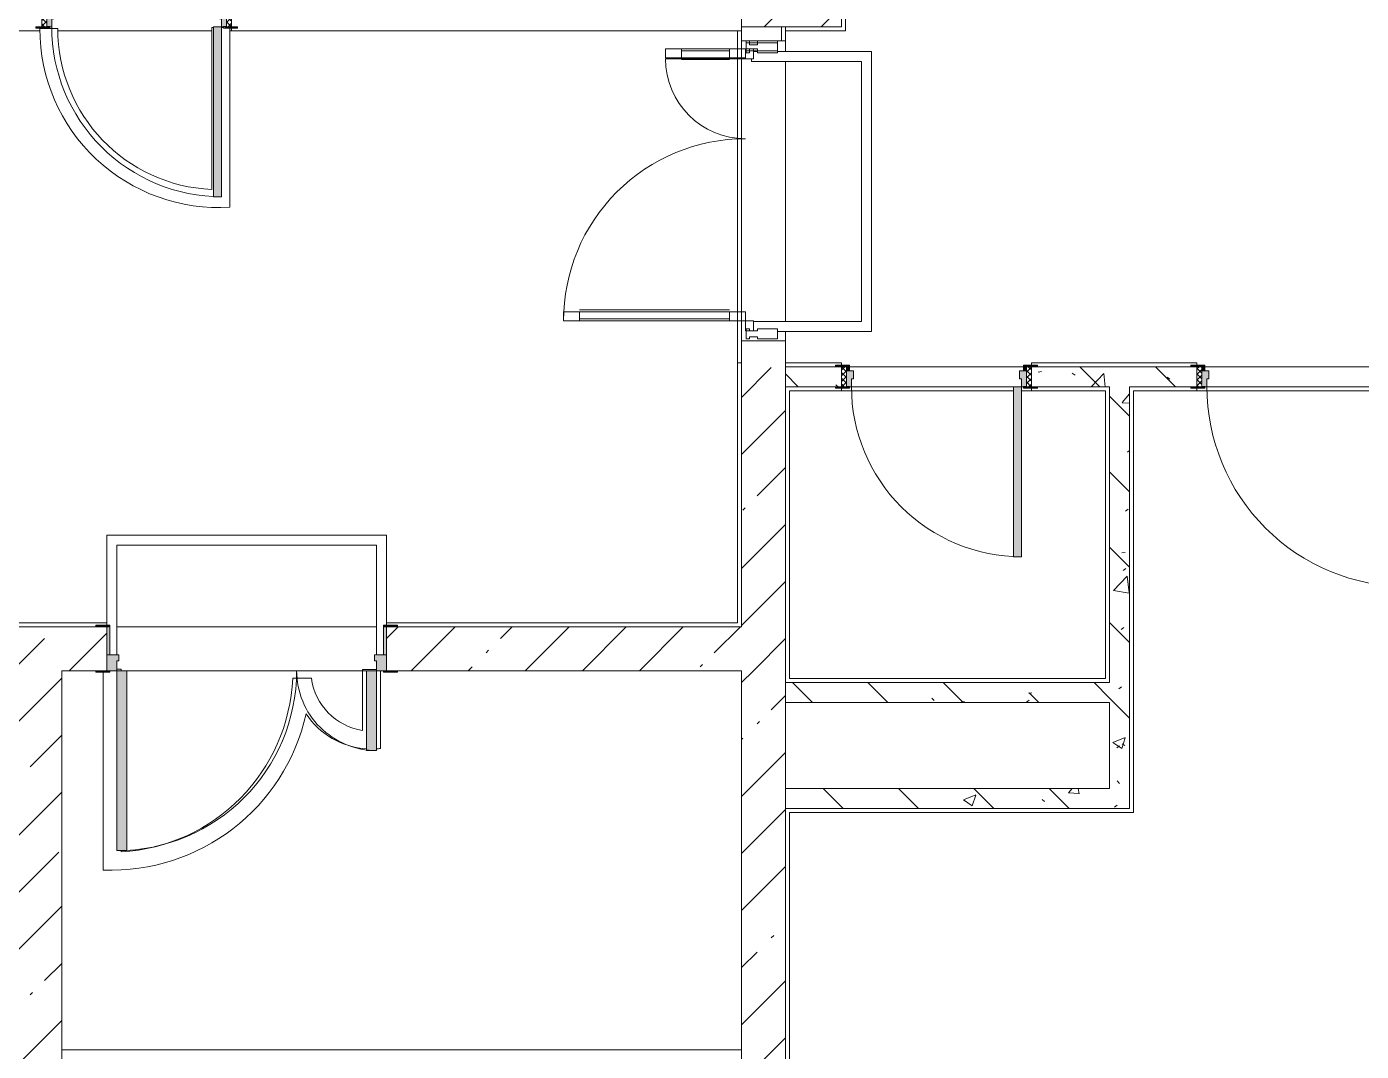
# Model space of a CAD drawing. Header units: millimetres. Extents: x -4005 to 195566, y -8553 to 29000.
# Drawn here: x 132598 to 139273, y 5777 to 10900 of the extents above; entities that cross this region are included whole.
import ezdxf

# ---------------------------------------------------------------- set-up
doc = ezdxf.new("R2010")
doc.units = ezdxf.units.MM
for name, color, linetype, lineweight, true_color in [('A-DETL-GENF-9', 7, 'Continuous', 5, 0xaaaaaa), ('A-DOOR-2', 7, 'Continuous', 5, 0xaaaaaa), ('A-DOOR-3', 7, 'Continuous', 5, 0xe2e2e2), ('A-DOOR-FRAM-2', 7, 'Continuous', 5, 0xe2e2e2), ('A-DOOR-FRAM-3', 7, 'Continuous', 5, 0xaaaaaa), ('A-FLOR-2', 7, 'Continuous', 5, 0xaaaaaa), ('I-WALL-8', 7, 'Continuous', 5, 0x787878)]:
    doc.layers.add(name, color=color, linetype=linetype, lineweight=lineweight, true_color=true_color)
for name, color, linetype, lineweight in [('A-GLAZ-CWMG-2', 7, 'Continuous', 5), ('A-WALL', 7, 'Continuous', 9), ('I-WALL-6', 7, 'Continuous', 5), ('S-COLS-3', 7, 'Continuous', 5), ('S-STRS-MBND-3', 7, 'Continuous', 5)]:
    doc.layers.add(name, color=color, linetype=linetype, lineweight=lineweight)
pattern_1 = [(45, (60693.44, 0), (-285.1231, 285.1231), []), (45, (60978.57, 0), (-285.1231, 285.1231), [504.031, -100.806, 16.764, -84.042])]
pattern_2 = [(135, (60693.44, 0), (-377.1708, -377.1708), [533.4, -88.9, 17.78, -88.9]), (135, (60693.44, 376.94), (-377.1708, -377.1708), []), (50, (60693.44, 0), (637.6445, -55.7866), [66.675, -733.425]), (355, (60693.44, 0), (-123.3494, 668.699), [53.34, -586.74]), (100.451, (60746.6, -4.65), (514.299, 612.908), [56.665, -623.315]), (46.184, (60693.44, 177.8), (948.7764, -147.15), [100.012, -1100.137]), (96.636, (60772.5, 165.5), (830.909, 865.997), [84.998, -934.973]), (351.184, (60693.4, 177.8), (830.918, 865.988), [80.01, -880.11]), (21, (60782.34, 133.35), (530.6506, -357.9283), [66.675, -733.425]), (326, (60782.34, 133.35), (216.308, 644.6585), [53.34, -586.74]), (71.451, (60826.57, 103.5), (746.9596, 286.7243), [56.665, -623.315]), (37.5, (60693.44, 0), (10.81053, 295.9426), [16.764, -562.864, 16.764, -578.866, -588.962]), (37.5, (60693.44, 0), (10.81053, 295.9426), [-1175.258, 16.764, -572.198]), (7.5, (60693.44, 0), (233.8692, 350.6318), [16.764, -322.834, 16.764, -549.529, -224.472]), (7.5, (60693.44, 0), (233.8692, 350.6318), [-905.891, 16.764, -207.708]), (327.5, (60495.2, 0), (474.5678, -20.0513), [16.764, -205.486, 16.764, -676.656, -920.115]), (327.5, (60495.2, 0), (474.5678, -20.0513), [-915.67, 16.764, -903.351]), (317.5, (60406.3, 0), (518.4522, 88.9934), [16.764, -272.161, 16.764, -443.738, -653.415]), (317.5, (60406.3, 0), (518.4522, 88.9934), [-749.427, 16.764, -636.651])]

# ---------------------------------------------------------------- blocks, each defined once
blk = doc.blocks.new('BSC_Колонна _Прямоугольная - 650х500-23287315-1_4_1_птичка')
at = {"layer": 'S-COLS-3'}
h = blk.add_hatch(dxfattribs=at)
h.set_pattern_fill('FP_201', color=256, style=0, pattern_type=2)
h.set_pattern_definition([(135, (11225, -75730), (-285.1231, -285.1231), []), (135, (11225, -75444.88), (-285.1231, -285.1231), [504.031, -100.806, 16.764, -84.042])])
h.paths.add_polyline_path([(325, -30), (325, 250), (-325, 250), (-325, -250), (325, -250), (325, -104.3)])
for p, q in [((325, 250), (-325, 250)), ((-325, 250), (-325, -250)), ((325, -250), (325, 250)), ((-325, -250), (325, -250))]:
    blk.add_line(p, q, dxfattribs=at)
blk = doc.blocks.new('110_Дверь_СКБ_1Ст_Внутренняя1 - Д-7_п__950x2100h_Туалет-32105350-1_4_1_птичка')
at = {"layer": 'A-DOOR-2'}
h = blk.add_hatch(dxfattribs=at)
h.set_pattern_fill('FP_186', color=256, style=0, pattern_type=2)
h.set_pattern_definition([(135, (1826.41, 114.685), (-14.14214, -14.14214), []), (225, (1826.41, 114.685), (14.14214, -14.14214), [])])
h.paths.add_polyline_path([(463.3, -50), (487.5, -50), (487.5, 50), (462.5, 50), (462.5, -50)])
at = {"layer": 'A-DOOR-3'}
h = blk.add_hatch(color=256, dxfattribs=at)
h.paths.add_polyline_path([(451.3, -30), (462.5, -30), (462.5, 50), (437.5, 50), (437.5, 10), (427.5, 10), (427.5, -30), (437.5, -30)])
h.paths.add_polyline_path([(-437.5, -30), (-402.5, -30), (-402.5, 10), (-412.5, 10), (-412.5, 50), (-437.5, 50)])
at = {"layer": 'A-DOOR-FRAM-2'}
for points in [[(-372.5, 50), (-372.5, 900), (-412.5, 900), (-412.5, 50)], [(-437.5, 50), (-422.5, 50), (-422.5, 58), (-492.5, 58), (-492.5, 50), (-462.5, 50)], [(517.5, 50), (517.5, 58), (447.5, 58), (447.5, 50), (492.2, 50)], [(-492.5, -58), (-422.5, -58), (-422.5, -50), (-492.5, -50)], [(-437.5, -50), (-422.5, -50), (-422.5, -30), (-437.5, -30)], [(462.5, -50), (462.5, -30), (447.5, -30), (447.5, -50)], [(488.6, -58), (517.5, -58), (517.5, -50), (447.5, -50), (447.5, -58), (487.5, -58)]]:
    blk.add_hatch(color=256, dxfattribs=at).paths.add_polyline_path(points)
at = {"layer": 'A-DOOR-FRAM-3'}
h = blk.add_hatch(dxfattribs=at)
h.set_pattern_fill('FP_187', color=256, style=0, pattern_type=2)
h.set_pattern_definition([(45, (-296.384, 114.685), (-14.1421, 14.1421), []), (135, (-296.384, 114.685), (-14.1421, -14.1421), [])])
h.paths.add_polyline_path([(-437.5, -50), (-437.5, 50), (-462.5, 50), (-462.5, -50)])
at = {"layer": 'A-DOOR-2'}
for p, q in [((-412.5, 900), (-412.5, 50)), ((-372.5, 900), (-412.5, 900)), ((-372.5, 50), (-372.5, 900)), ((-412.5, 50), (-372.5, 50))]:
    blk.add_line(p, q, dxfattribs=at)
blk.add_arc((-412.5, 50), 850, 360, 90, dxfattribs=at)
at = {"layer": 'A-DOOR-FRAM-3'}
for p, q in [((-422.5, 58), (-492.5, 58)), ((-492.5, 58), (-492.5, 50)), ((-492.5, 50), (-422.5, 50)), ((-437.5, 50), (-462.5, 50)), ((-462.5, 50), (-462.5, -50)), ((-412.5, 50), (-437.5, 50)), ((-437.5, 50), (-437.5, -30)), ((-437.5, -50), (-437.5, 50)), ((-422.5, 50), (-437.5, 50)), ((-437.5, 50), (-437.5, 49)), ((-437.5, 49), (-422.5, 49)), ((-422.5, 50), (-422.5, 58)), ((-422.5, 49), (-422.5, 50)), ((-412.5, 10), (-412.5, 50)), ((-402.5, 10), (-412.5, 10)), ((-402.5, -30), (-402.5, 10)), ((437.5, 10), (427.5, 10)), ((427.5, 10), (427.5, -30)), ((437.5, 50), (437.5, 10)), ((462.5, 50), (437.5, 50)), ((517.5, 58), (447.5, 58)), ((447.5, 58), (447.5, 50)), ((462.5, 50), (447.5, 50)), ((447.5, 50), (447.5, 49)), ((447.5, 50), (517.5, 50)), ((447.5, 49), (462.5, 49)), ((462.5, -30), (462.5, 50)), ((487.5, 50), (462.5, 50)), ((462.5, 50), (462.5, -50)), ((462.5, 49), (462.5, 50)), ((487.5, -50), (487.5, 50)), ((517.5, 50), (517.5, 58)), ((-422.5, -50), (-492.5, -50)), ((-492.5, -50), (-492.5, -58)), ((-492.5, -58), (-422.5, -58)), ((-462.5, -50), (-437.5, -50)), ((-437.5, -30), (-402.5, -30)), ((-422.5, -30), (-437.5, -30)), ((-437.5, -30), (-437.5, -50)), ((-437.5, -50), (-422.5, -50)), ((-422.5, -50), (-422.5, -30)), ((-422.5, -58), (-422.5, -50)), ((427.5, -30), (462.5, -30)), ((462.5, -30), (447.5, -30)), ((447.5, -30), (447.5, -50)), ((447.5, -50), (462.5, -50)), ((517.5, -50), (447.5, -50)), ((447.5, -50), (447.5, -58)), ((447.5, -58), (517.5, -58)), ((462.5, -50), (462.5, -30)), ((462.5, -50), (487.5, -50)), ((517.5, -58), (517.5, -50))]:
    blk.add_line(p, q, dxfattribs=at)
blk = doc.blocks.new('110_Дверь_СКБ_1Ст_Внутренняя1 - Д-4 _п_ 1100x2100h_су мгн 2-33304581-1_4_1_птичка')
at = {"layer": 'A-DOOR-2'}
h = blk.add_hatch(dxfattribs=at)
h.set_pattern_fill('FP_182', color=256, style=0, pattern_type=2)
h.set_pattern_definition([(135, (1751.41, 114.685), (-14.14214, -14.14214), []), (225, (1751.41, 114.685), (14.14214, -14.14214), [])])
h.paths.add_polyline_path([(562.5, 50), (537.5, 50), (537.5, -50), (562.5, -50)])
at = {"layer": 'A-DOOR-3'}
h = blk.add_hatch(color=256, dxfattribs=at)
h.paths.add_polyline_path([(512.5, 50), (512.5, 10), (502.5, 10), (502.5, -30), (537.5, -30), (532.1, 50), (522.5, 50)])
h.paths.add_polyline_path([(-512.5, 50), (-512.5, -30), (-477.5, -30), (-477.5, 10), (-487.5, 10), (-487.5, 50), (-497.5, 50)])
at = {"layer": 'A-DOOR-FRAM-2'}
for points in [[(-487.5, 1050), (-487.5, 50), (-447.5, 50), (-451.6, 1050)], [(-512.5, 58), (-567.5, 58), (-567.5, 50), (-497.5, 50), (-497.5, 58)], [(530.1, 58), (522.5, 58), (522.5, 50), (592.5, 50), (592.5, 58), (537.5, 58)], [(-519.8, -50), (-567.5, -50), (-567.5, -58), (-497.5, -58), (-497.5, -50), (-512.5, -50)], [(-502, -30), (-512.5, -30), (-512.5, -50), (-497.5, -50), (-497.5, -30)], [(537.5, -30), (522.5, -30), (522.5, -50), (537.5, -50)], [(522.5, -50), (522.5, -58), (592.5, -58), (592.5, -50), (537.5, -50)]]:
    blk.add_hatch(color=256, dxfattribs=at).paths.add_polyline_path(points)
at = {"layer": 'A-DOOR-FRAM-3'}
h = blk.add_hatch(dxfattribs=at)
h.set_pattern_fill('FP_183', color=256, style=0, pattern_type=2)
h.set_pattern_definition([(45, (-371.384, 114.685), (-14.1421, 14.1421), []), (135, (-371.384, 114.685), (-14.1421, -14.1421), [])])
h.paths.add_polyline_path([(-512.5, 50), (-537.5, 50), (-537.5, -50), (-512.5, -50), (-512.5, -41.8)])
at = {"layer": 'A-DOOR-2'}
for p, q in [((-487.5, 1050), (-487.5, 50)), ((-447.5, 1050), (-487.5, 1050)), ((-447.5, 50), (-447.5, 1050)), ((-487.5, 50), (-447.5, 50))]:
    blk.add_line(p, q, dxfattribs=at)
blk.add_arc((-487.5, 50), 1000, 360, 90, dxfattribs=at)
at = {"layer": 'A-DOOR-FRAM-3'}
for p, q in [((-497.5, 58), (-567.5, 58)), ((-567.5, 58), (-567.5, 50)), ((-567.5, 50), (-497.5, 50)), ((-512.5, 50), (-537.5, 50)), ((-537.5, 50), (-537.5, -50)), ((-487.5, 50), (-512.5, 50)), ((-512.5, 50), (-512.5, -30)), ((-512.5, -50), (-512.5, 50)), ((-497.5, 50), (-512.5, 50)), ((-512.5, 50), (-512.5, 49)), ((-512.5, 49), (-497.5, 49)), ((-497.5, 50), (-497.5, 58)), ((-497.5, 49), (-497.5, 50)), ((-487.5, 10), (-487.5, 50)), ((-477.5, 10), (-487.5, 10)), ((-477.5, -30), (-477.5, 10)), ((512.5, 10), (502.5, 10)), ((502.5, 10), (502.5, -30)), ((512.5, 50), (512.5, 10)), ((537.5, 50), (512.5, 50)), ((592.5, 58), (522.5, 58)), ((522.5, 58), (522.5, 50)), ((537.5, 50), (522.5, 50)), ((522.5, 50), (522.5, 49)), ((522.5, 50), (592.5, 50)), ((522.5, 49), (537.5, 49)), ((537.5, -30), (537.5, 50)), ((562.5, 50), (537.5, 50)), ((537.5, 50), (537.5, -50)), ((537.5, 49), (537.5, 50)), ((562.5, -50), (562.5, 50)), ((592.5, 50), (592.5, 58)), ((-497.5, -50), (-567.5, -50)), ((-567.5, -50), (-567.5, -58)), ((-567.5, -58), (-497.5, -58)), ((-537.5, -50), (-512.5, -50)), ((-512.5, -30), (-477.5, -30)), ((-497.5, -30), (-512.5, -30)), ((-512.5, -30), (-512.5, -50)), ((-512.5, -50), (-497.5, -50)), ((-497.5, -50), (-497.5, -30)), ((-497.5, -58), (-497.5, -50)), ((502.5, -30), (537.5, -30)), ((537.5, -30), (522.5, -30)), ((522.5, -30), (522.5, -50)), ((522.5, -50), (537.5, -50)), ((592.5, -50), (522.5, -50)), ((522.5, -50), (522.5, -58)), ((522.5, -58), (592.5, -58)), ((537.5, -50), (537.5, -30)), ((537.5, -50), (562.5, -50)), ((592.5, -58), (592.5, -50))]:
    blk.add_line(p, q, dxfattribs=at)
blk = doc.blocks.new('Прямоугольный импост - Импост структурный с накладкой - 160мм Темный-32274804-1_4_1_птичка')
at = {"layer": 'A-GLAZ-CWMG-2'}
for p, q in [((-50, 40), (-50, 140)), ((-50, 140), (0, 140)), ((0, 140), (0, 40)), ((-40, 40), (-50, 40)), ((-50, -17), (-50, 0)), ((-50, 0), (-40, 0)), ((-40, 0), (-40, 40)), ((-10, 40), (-10, 0)), ((0, 40), (-10, 40)), ((-10, 0), (0, 0)), ((0, 0), (0, -17)), ((0, -17), (-50, -17))]:
    blk.add_line(p, q, dxfattribs=at)
blk = doc.blocks.new('Дверь_Витражная_остекление_ - ВВ-6 остекление-32274838-1_4_1_птичка')
at = {"layer": 'A-DETL-GENF-9'}
for p, q in [((-655, 930), (-610, 930)), ((-655, 930), (-655, 20)), ((-610, 930), (-655, 930)), ((-655, 930), (-655, 20)), ((-610, 930), (-610, 20)), ((-610, 20), (-610, 930)), ((-655, 850), (-610, 850)), ((-645, 850), (-645, 100)), ((-601, 850), (-601, 100)), ((705, 420), (660, 420)), ((660, 420), (660, 20)), ((705, 420), (660, 420)), ((660, 420), (660, 20)), ((705, 420), (705, 20)), ((705, 20), (705, 420)), ((651, 340), (651, 100)), ((705, 340), (660, 340)), ((695, 340), (695, 100)), ((-655, 100), (-610, 100)), ((705, 100), (660, 100)), ((-610, 20), (-655, 20)), ((-655, 20), (-610, 20))]:
    blk.add_line(p, q, dxfattribs=at)
at = {"layer": 'A-DOOR-2'}
for p, q in [((-655, 930), (-655, 20)), ((655, 420), (655, 20)), ((-655, 20), (-705, 20)), ((-705, 20), (-705, -20)), ((-655, -20), (-655, 20)), ((705, 20), (655, 20)), ((655, 20), (655, -20)), ((705, -20), (705, 20)), ((-705, -20), (-655, -20)), ((655, -20), (705, -20))]:
    blk.add_line(p, q, dxfattribs=at)
for centre, radius, start, end in [((-655, 20), 910, 360, 90), ((655, 20), 400, 90, 180)]:
    blk.add_arc(centre, radius, start, end, dxfattribs=at)
blk = doc.blocks.new('110_Дверь_СКБ_1Ст_Внутренняя1 - Д-17д _Д-9_ 950x2100h_ПУИ_ С_У персонала-24300662-1_4_1_птичка')
at = {"layer": 'A-DOOR-2'}
h = blk.add_hatch(dxfattribs=at)
h.set_pattern_fill('FP_71', color=256, style=0, pattern_type=2)
h.set_pattern_definition([(135, (1826.41, 164.685), (-14.14214, -14.14214), []), (225, (1826.41, 164.685), (14.14214, -14.14214), [])])
h.paths.add_polyline_path([(487.5, 100), (462.5, 100), (462.5, -100), (487.5, -100)])
at = {"layer": 'A-DOOR-3'}
h = blk.add_hatch(color=256, dxfattribs=at)
h.paths.add_polyline_path([(462.5, 100), (437.5, 100), (437.5, 60), (427.5, 60), (427.5, 20), (462.5, 20)])
h.paths.add_polyline_path([(-422.5, 100), (-437.5, 100), (-437.5, 20), (-402.5, 20), (-402.5, 60), (-412.5, 60), (-412.5, 100)])
at = {"layer": 'A-DOOR-FRAM-2'}
for points in [[(-412.5, 950), (-412.5, 100), (-372.5, 104.4), (-372.5, 950), (-400.7, 950)], [(-462.5, 108), (-492.5, 108), (-492.5, 100), (-422.5, 104.4), (-422.5, 108), (-454.1, 108)], [(447.5, 108), (447.5, 100), (517.5, 100), (517.5, 108), (462.5, 108)], [(-422.5, 20), (-437.5, 20), (-437.5, -100), (-422.5, -100)], [(447.5, 20), (447.5, -100), (462.5, -100), (462.5, 20)], [(-422.5, -100), (-492.5, -100), (-492.5, -108), (-422.5, -108)], [(517.5, -100), (447.5, -100), (447.5, -108), (517.5, -108)]]:
    blk.add_hatch(color=256, dxfattribs=at).paths.add_polyline_path(points)
at = {"layer": 'A-DOOR-FRAM-3'}
h = blk.add_hatch(dxfattribs=at)
h.set_pattern_fill('FP_72', color=256, style=0, pattern_type=2)
h.set_pattern_definition([(45, (-296.384, 164.685), (-14.1421, 14.1421), []), (135, (-296.384, 164.685), (-14.1421, -14.1421), [])])
h.paths.add_polyline_path([(-462.5, 100), (-462.5, -100), (-437.5, -100), (-437.5, 100)])
at = {"layer": 'A-DOOR-2'}
for p, q in [((-412.5, 950), (-412.5, 100)), ((-372.5, 950), (-412.5, 950)), ((-372.5, 100), (-372.5, 950)), ((-412.5, 100), (-372.5, 100))]:
    blk.add_line(p, q, dxfattribs=at)
blk.add_arc((-412.5, 100), 850, 360, 90, dxfattribs=at)
at = {"layer": 'A-DOOR-FRAM-3'}
for p, q in [((-422.5, 108), (-492.5, 108)), ((-492.5, 108), (-492.5, 100)), ((-492.5, 100), (-422.5, 100)), ((-437.5, 100), (-462.5, 100)), ((-462.5, 100), (-462.5, -100)), ((-412.5, 100), (-437.5, 100)), ((-437.5, 100), (-437.5, 20)), ((-437.5, -100), (-437.5, 100)), ((-422.5, 100), (-437.5, 100)), ((-437.5, 100), (-437.5, 99)), ((-437.5, 99), (-422.5, 99)), ((-422.5, 100), (-422.5, 108)), ((-422.5, 99), (-422.5, 100)), ((-412.5, 60), (-412.5, 100)), ((437.5, 100), (437.5, 60)), ((462.5, 100), (437.5, 100)), ((517.5, 108), (447.5, 108)), ((447.5, 108), (447.5, 100)), ((462.5, 100), (447.5, 100)), ((447.5, 100), (447.5, 99)), ((447.5, 100), (517.5, 100)), ((447.5, 99), (462.5, 99)), ((462.5, 20), (462.5, 100)), ((487.5, 100), (462.5, 100)), ((462.5, 100), (462.5, -100)), ((462.5, 99), (462.5, 100)), ((487.5, -100), (487.5, 100)), ((517.5, 100), (517.5, 108)), ((-437.5, 20), (-402.5, 20)), ((-422.5, 20), (-437.5, 20)), ((-437.5, 20), (-437.5, -100)), ((-422.5, -100), (-422.5, 20)), ((-402.5, 60), (-412.5, 60)), ((-402.5, 20), (-402.5, 60)), ((437.5, 60), (427.5, 60)), ((427.5, 60), (427.5, 20)), ((427.5, 20), (462.5, 20)), ((462.5, 20), (447.5, 20)), ((447.5, 20), (447.5, -100)), ((462.5, -100), (462.5, 20)), ((-422.5, -100), (-492.5, -100)), ((-492.5, -100), (-492.5, -108)), ((-492.5, -108), (-422.5, -108)), ((-462.5, -100), (-437.5, -100)), ((-437.5, -100), (-422.5, -100)), ((-422.5, -108), (-422.5, -100)), ((447.5, -100), (462.5, -100)), ((517.5, -100), (447.5, -100)), ((447.5, -100), (447.5, -108)), ((447.5, -108), (517.5, -108)), ((462.5, -100), (487.5, -100)), ((517.5, -108), (517.5, -100))]:
    blk.add_line(p, q, dxfattribs=at)
blk = doc.blocks.new('110_Дверь_СКБ_2Ст - Д-1_л_Лестничная клетка EIS60 2-32142534-1_4_1_птичка')
at = {"layer": 'A-DOOR-3'}
for points in [[(612.5, 1010), (612.5, 110), (662.5, 110), (662.5, 1010), (639.9, 1010)], [(-637.5, 510), (-637.5, 110), (-587.5, 110), (-587.5, 510)], [(712.4, 30), (697.5, 30), (699.6, -110), (712.5, -110), (712.5, 30)]]:
    blk.add_hatch(color=256, dxfattribs=at).paths.add_polyline_path(points)
h = blk.add_hatch(color=256, dxfattribs=at)
h.paths.add_polyline_path([(662.5, 110), (662.5, 60), (652.5, 60), (652.5, 30), (712.5, 32.6), (712.5, 110)])
h.paths.add_polyline_path([(-637.5, 110), (-687.5, 110), (-687.2, 30), (-627.5, 35.6), (-627.5, 60), (-637.5, 60), (-637.5, 104.8)])
at = {"layer": 'A-DOOR-FRAM-2'}
for points in [[(-695.5, 118), (-742.5, 118), (-742.5, 110), (-672.5, 110), (-672.5, 118), (-687.5, 118)], [(728.3, 118), (697.5, 118), (697.5, 110), (767.5, 110), (767.5, 118), (729.9, 118)], [(-672.5, 30), (-687.5, 30), (-687.4, -110), (-672.5, -110), (-672.5, -21.5)], [(-687.4, -110), (-742.5, -110.2), (-742.5, -118), (-672.5, -118), (-674.5, -110)], [(767.5, -110), (697.5, -110), (698.9, -118), (767.5, -118)]]:
    blk.add_hatch(color=256, dxfattribs=at).paths.add_polyline_path(points)
at = {"layer": 'A-DOOR-2'}
for p, q in [((662.5, 1010), (612.5, 1010)), ((612.5, 1010), (612.5, 110)), ((662.5, 110), (662.5, 1010)), ((-637.5, 510), (-637.5, 110)), ((-587.5, 510), (-637.5, 510)), ((-587.5, 110), (-587.5, 510)), ((-637.5, 110), (-587.5, 110)), ((612.5, 110), (662.5, 110))]:
    blk.add_line(p, q, dxfattribs=at)
for centre, radius, start, end in [((662.5, 110), 900, 90, 180), ((-637.5, 110), 400, 360, 90)]:
    blk.add_arc(centre, radius, start, end, dxfattribs=at)
at = {"layer": 'A-DOOR-FRAM-3'}
for p, q in [((-672.5, 118), (-742.5, 118)), ((-742.5, 118), (-742.5, 110)), ((-742.5, 110), (-672.5, 110)), ((-637.5, 110), (-687.5, 110)), ((-687.5, 110), (-687.5, 30)), ((-672.5, 110), (-672.5, 118)), ((-637.5, 60), (-637.5, 110)), ((662.5, 110), (662.5, 60)), ((712.5, 110), (662.5, 110)), ((767.5, 118), (697.5, 118)), ((697.5, 118), (697.5, 110)), ((697.5, 110), (767.5, 110)), ((712.5, 30), (712.5, 110)), ((767.5, 110), (767.5, 118)), ((-687.5, 30), (-627.5, 30)), ((-672.5, 30), (-687.5, 30)), ((-687.5, 30), (-687.5, -110)), ((-672.5, -110), (-672.5, 30)), ((-627.5, 60), (-637.5, 60)), ((-627.5, 30), (-627.5, 60)), ((662.5, 60), (652.5, 60)), ((652.5, 60), (652.5, 30)), ((652.5, 30), (712.5, 30)), ((712.5, 30), (697.5, 30)), ((697.5, 30), (697.5, -110)), ((712.5, -110), (712.5, 30)), ((-672.5, -110), (-742.5, -110)), ((-742.5, -110), (-742.5, -118)), ((-742.5, -118), (-672.5, -118)), ((-687.5, -110), (-672.5, -110)), ((-672.5, -118), (-672.5, -110)), ((697.5, -110), (712.5, -110)), ((767.5, -110), (697.5, -110)), ((697.5, -110), (697.5, -118)), ((697.5, -118), (767.5, -118)), ((767.5, -118), (767.5, -110))]:
    blk.add_line(p, q, dxfattribs=at)
blk = doc.blocks.new('Прямоугольный импост - Импост структурный с накладкой - 160мм Темный-32274805-1_4_1_птичка')
at = {"layer": 'A-GLAZ-CWMG-2'}
for p, q in [((-25, 40), (-25, 140)), ((-25, 140), (25, 140)), ((25, 140), (25, 40)), ((-15, 40), (-25, 40)), ((-25, -17), (-25, 0)), ((-25, 0), (-15, 0)), ((-15, 0), (-15, 40)), ((15, 40), (15, 0)), ((25, 40), (15, 40)), ((15, 0), (25, 0)), ((25, 0), (25, -17)), ((25, -17), (-25, -17))]:
    blk.add_line(p, q, dxfattribs=at)
blk = doc.blocks.new('Прямоугольный импост - Импост структурный с накладкой - 160мм Темный-32274806-1_4_1_птичка')
at = {"layer": 'A-GLAZ-CWMG-2'}
for p, q in [((0, 140), (-50, 140)), ((-50, 140), (-50, 40)), ((0, 40), (0, 140)), ((-50, 40), (-40, 40)), ((-40, 0), (-50, 0)), ((-50, 0), (-50, -17)), ((-40, 40), (-40, 0)), ((-10, 0), (-10, 40)), ((-10, 40), (0, 40)), ((0, 0), (-10, 0)), ((0, -17), (0, 0)), ((-50, -17), (0, -17))]:
    blk.add_line(p, q, dxfattribs=at)

msp = doc.modelspace()

# ---------------------------------------------------------------- hatches: boundary and pattern name
at = {"layer": 'I-WALL-6'}
h = msp.add_hatch(dxfattribs=at)
h.set_pattern_fill('FP_153', color=256, style=0, pattern_type=2)
h.set_pattern_definition(pattern_1)
h.paths.add_polyline_path([(136173.4, 7900), (136393.4, 7900), (136393.4, 9330), (136173.4, 9330), (136173.4, 8967.7)])
h.paths.add_polyline_path([(136393.4, 10830), (136393.4, 10900), (136373.4, 10900), (136373.4, 10830)])
h = msp.add_hatch(dxfattribs=at)
h.set_pattern_fill('FP_153', color=256, style=0, pattern_type=2)
h.set_pattern_definition(pattern_1)
h.paths.add_polyline_path([(132553.4, -100), (132773.4, -100), (132773.4, 7900), (132553.4, 7900), (132553.4, -63.2)])
h = msp.add_hatch(dxfattribs=at)
h.set_pattern_fill('FP_153', color=256, style=0, pattern_type=2)
h.set_pattern_definition(pattern_1)
h.paths.add_polyline_path([(132773.4, 7680), (132998.4, 7680), (132998.4, 7900), (132773.4, 7900), (132773.4, 7863)])
h.paths.add_polyline_path([(135270.3, 7680), (136393.4, 7680), (136393.4, 7900), (134398.4, 7900), (134398.4, 7680), (134453.4, 7680)])
h = msp.add_hatch(dxfattribs=at)
h.set_pattern_fill('FP_153', color=256, style=0, pattern_type=2)
h.set_pattern_definition(pattern_1)
h.paths.add_polyline_path([(136319.1, 4060), (136393.4, 4060), (136393.4, 7680), (136173.4, 7680), (136173.4, 4060)])
at = {"layer": 'I-WALL-8'}
h = msp.add_hatch(dxfattribs=at)
h.set_pattern_fill('FP_179', color=256, style=0, pattern_type=2)
h.set_pattern_definition(pattern_2)
h.paths.add_polyline_path([(139581.4, 9100), (139858.4, 9100), (139858.4, 9200), (139551.4, 9200), (139551.4, 9100)])
h.paths.add_polyline_path([(136413.4, 9100), (136673.4, 9100), (136673.4, 9200), (136393.4, 9200), (136393.4, 9100)])
h.paths.add_polyline_path([(137653.4, 9100), (138451.4, 9100), (138451.4, 9200), (137623.4, 9200), (137623.4, 9100)])
h.paths.add_polyline_path([(142523.4, 9100), (142523.4, 9200), (140958.4, 9200), (140958.4, 9100), (142477.8, 9100)])
h = msp.add_hatch(dxfattribs=at)
h.set_pattern_fill('FP_179', color=256, style=0, pattern_type=2)
h.set_pattern_definition(pattern_2)
h.paths.add_polyline_path([(138114.3, 7090.6), (138114.3, 9100), (138014.3, 9100), (138014.3, 7090.6)])
h = msp.add_hatch(dxfattribs=at)
h.set_pattern_fill('FP_179', color=256, style=0, pattern_type=2)
h.set_pattern_definition(pattern_2)
h.paths.add_polyline_path([(136689.9, 7520.6), (138014.3, 7520.6), (138014.3, 7620.6), (136393.4, 7620.6), (136393.4, 7520.6), (136413.4, 7520.6)])
h = msp.add_hatch(dxfattribs=at)
h.set_pattern_fill('FP_179', color=256, style=0, pattern_type=2)
h.set_pattern_definition(pattern_2)
h.paths.add_polyline_path([(136393.4, 6990.6), (138114.3, 6990.6), (138114.3, 7090.6), (136393.4, 7090.6)])

# ---------------------------------------------------------------- linework, layer by layer
at = {"layer": 'A-FLOR-2'}
for p, q in [((136693.4, 11030), (136693.4, 10880)), ((132753.8, 10890.5), (132663.8, 10890.5)), ((133533.3, 10895.6), (133524.8, 10895.6)), ((133524.8, 10895.6), (133524.8, 10086.3)), ((133583.3, 10895.6), (133573.3, 10895.6)), ((133614.8, 9997.3), (133614.8, 10892)), ((133623.3, 10880), (133623.3, 10892)), ((130303.8, 10880), (132664.4, 10880)), ((133524.8, 10880), (132754.4, 10880)), ((133614.8, 10880), (136153.4, 10880)), ((136153.4, 7920), (136153.4, 10880)), ((136173.4, 10880), (136153.4, 10880)), ((136693.4, 10880), (136393.4, 10880)), ((136253.4, 10776.2), (136233.4, 10776.2)), ((136823.6, 10776.2), (136353.4, 10776.2)), ((136823.6, 9376.2), (136823.6, 10776.2)), ((136223.6, 10740), (136223.6, 10726.2)), ((136223.6, 10726.2), (136773.6, 10726.2)), ((136773.6, 10726.2), (136773.6, 9426.2)), ((136773.6, 9426.2), (136233.4, 9426.2)), ((136353.4, 9376.2), (136823.6, 9376.2)), ((136153.4, 9220), (136173.4, 9220)), ((136393.4, 9220), (136673.4, 9220)), ((136673.4, 9220), (136673.4, 9208)), ((137623.4, 9208), (137623.4, 9220)), ((137623.4, 9220), (138451.4, 9220)), ((138451.4, 9220), (138451.4, 9208)), ((136413.4, 9080), (136413.4, 7640.6)), ((136413.4, 9080), (137533.4, 9080)), ((136673.4, 9092), (136673.4, 9080)), ((137573.4, 9080), (137994.3, 9080)), ((137623.4, 9080), (137623.4, 9092)), ((137994.3, 7640.6), (137994.3, 9080)), ((138134.3, 9080), (138134.3, 6970.6)), ((138134.3, 9080), (139461.4, 9080)), ((138451.4, 9092), (138451.4, 9080)), ((132998.4, 8357.4), (132998.4, 7908)), ((134398.4, 8357.4), (132998.4, 8357.4)), ((134398.4, 7908), (134398.4, 8357.4)), ((133048.4, 7760), (133048.4, 8307.4)), ((133048.4, 8307.4), (134348.4, 8307.4)), ((134348.4, 8307.4), (134348.4, 7760)), ((132339.4, 7920), (132998.4, 7920)), ((134398.4, 7908), (134398.4, 7920)), ((134398.4, 7920), (136153.4, 7920)), ((133071.1, 7688.2), (133048.4, 7688.2)), ((133071.1, 7680), (133071.1, 7688.2)), ((134348.4, 7685.2), (134278.7, 7685.2)), ((134278.7, 7685.2), (134278.7, 7381.5)), ((134368.7, 7290.8), (134368.7, 7680)), ((132981.1, 7672), (132981.1, 6682.9)), ((134022.3, 7642.2), (133928.8, 7642.2)), ((136413.4, 7640.6), (137994.3, 7640.6)), ((138134.3, 6970.6), (136413.4, 6970.6)), ((136413.4, 6970.6), (136413.4, 4150)), ((133071.1, 6773.6), (133071.1, 6780)), ((136173.4, 5783.8), (132773.4, 5783.8))]:
    msp.add_line(p, q, dxfattribs=at)
for centre, radius, start, end in [((133558.8, 10890.5), 895, 180, 273.58586), ((133558.8, 10890.5), 805, 180, 267.57693), ((133019.7, 7682.2), 910, 273.23752, 357.48069), ((134323.7, 7682.2), 304, 187.56084, 261.48743), ((133019.7, 7682.2), 1000, 267.78741, 347.3989), ((134323.7, 7682.2), 394, 213.62195, 266.31806), ((134323.7, 7682.2), 394, 273.6096, 276.55825)]:
    msp.add_arc(centre, radius, start, end, dxfattribs=at)
at = {"layer": 'A-WALL'}
for p, q in [((136373.4, 10900), (136373.4, 10830)), ((136393.4, 9200), (136393.4, 9100)), ((136393.4, 7620.6), (136393.4, 7520.6)), ((136393.4, 7090.6), (136393.4, 6990.6))]:
    msp.add_line(p, q, dxfattribs=at)
at = {"layer": 'I-WALL-6'}
for p, q in [((136173.4, 7900), (136173.4, 10900)), ((136393.4, 10776.2), (136393.4, 10900)), ((136173.4, 10830), (136393.4, 10830)), ((136393.4, 10726.2), (136393.4, 9426.2)), ((136393.4, 9200), (136393.4, 9376.2)), ((136393.4, 9330), (136173.4, 9330)), ((136643.4, 9200), (136393.4, 9200)), ((136713.4, 9200), (137583.4, 9200)), ((138421.4, 9200), (137653.4, 9200)), ((138491.4, 9200), (139511.4, 9200)), ((136393.4, 7900), (136393.4, 9100)), ((136393.4, 9100), (136643.4, 9100)), ((137533.4, 9100), (136723.4, 9100)), ((137653.4, 9100), (138014.3, 9100)), ((138014.3, 9100), (138014.3, 7620.6)), ((138114.3, 9100), (138421.4, 9100)), ((138114.3, 6990.6), (138114.3, 9100)), ((139461.4, 9100), (138501.4, 9100)), ((132943.4, 7900), (132383.4, 7900)), ((133048.4, 7900), (134348.4, 7900)), ((136173.4, 7900), (134453.4, 7900)), ((136393.4, 7620.6), (136393.4, 7900)), ((132773.4, 120), (132773.4, 7680)), ((132773.4, 7680), (132943.4, 7680)), ((134278.7, 7680), (133098.4, 7680)), ((134453.4, 7680), (136173.4, 7680)), ((136173.4, 7680), (136173.4, 4060)), ((138014.3, 7620.6), (136393.4, 7620.6)), ((136393.4, 7090.6), (136393.4, 7520.6)), ((136393.4, 7520.6), (138014.3, 7520.6)), ((138014.3, 7520.6), (138014.3, 7090.6)), ((138014.3, 7090.6), (136393.4, 7090.6)), ((136393.4, 4150), (136393.4, 6990.6)), ((136393.4, 6990.6), (138114.3, 6990.6))]:
    msp.add_line(p, q, dxfattribs=at)
at = {"layer": 'S-STRS-MBND-3'}
for p, q in [((132773.4, 7680), (132773.4, 5169.7)), ((136173.4, 7680), (132773.4, 7680)), ((136173.4, 5520), (136173.4, 7680))]:
    msp.add_line(p, q, dxfattribs=at)

# ---------------------------------------------------------------- block references
at = {"layer": 'A-DOOR-2'}
for name, p, rotation in [('110_Дверь_СКБ_1Ст_Внутренняя1 - Д-17д _Д-9_ 950x2100h_ПУИ_ С_У персонала-24300662-1_4_1_птичка', (133160.8, 11000), 180), ('Дверь_Витражная_остекление_ - ВВ-6 остекление-32274838-1_4_1_птичка', (136213.4, 10085), 89.99999999999959), ('110_Дверь_СКБ_1Ст_Внутренняя1 - Д-7_п__950x2100h_Туалет-32105350-1_4_1_птичка', (137160.9, 9150), 180), ('110_Дверь_СКБ_1Ст_Внутренняя1 - Д-4 _п_ 1100x2100h_су мгн 2-33304581-1_4_1_птичка', (139013.9, 9150), 180), ('110_Дверь_СКБ_2Ст - Д-1_л_Лестничная клетка EIS60 2-32142534-1_4_1_птичка', (133710.9, 7790), 180)]:
    msp.add_blockref(name, p, dxfattribs=dict(at, rotation=rotation))
at = {"layer": 'A-GLAZ-CWMG-2', "extrusion": (0, 0, -1), "rotation": 90.00000000000041}
for name, p in [('Прямоугольный импост - Импост структурный с накладкой - 160мм Темный-32274805-1_4_1_птичка', (-136213.4, 10805)), ('Прямоугольный импост - Импост структурный с накладкой - 160мм Темный-32274804-1_4_1_птичка', (-136213.4, 10820))]:
    msp.add_blockref(name, p, dxfattribs=at)
at = {"layer": 'A-GLAZ-CWMG-2', "rotation": 269.9999999999996}
msp.add_blockref('Прямоугольный импост - Импост структурный с накладкой - 160мм Темный-32274806-1_4_1_птичка', (136213.4, 9340), dxfattribs=at)
at = {"layer": 'S-COLS-3', "rotation": 270.0000000000007}
msp.add_blockref('BSC_Колонна _Прямоугольная - 650х500-23287315-1_4_1_птичка', (136423.4, 11225), dxfattribs=at)

doc.saveas('drawing.dxf')
